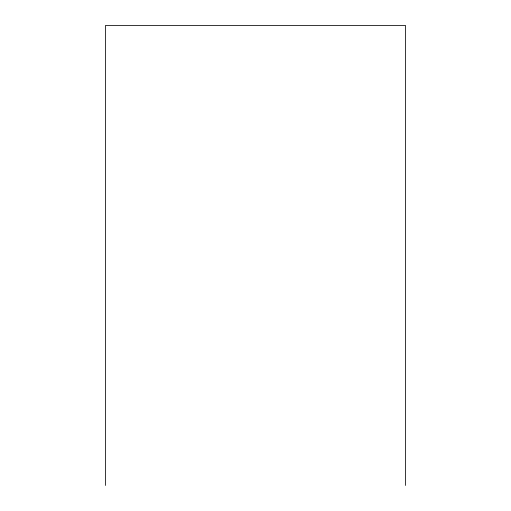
<?xml version="1.0" encoding="UTF-8"?>
<svg xmlns="http://www.w3.org/2000/svg" width="511" height="511" viewBox="0 0 511 511"><rect width="100%" height="100%" fill="white"/><g stroke="black" fill="none" stroke-linecap="round" stroke-linejoin="round"><path stroke-width="0.77" d="M405.587 485.45L405.587 25.55L105.413 25.55L105.413 485.45"/></g></svg>
